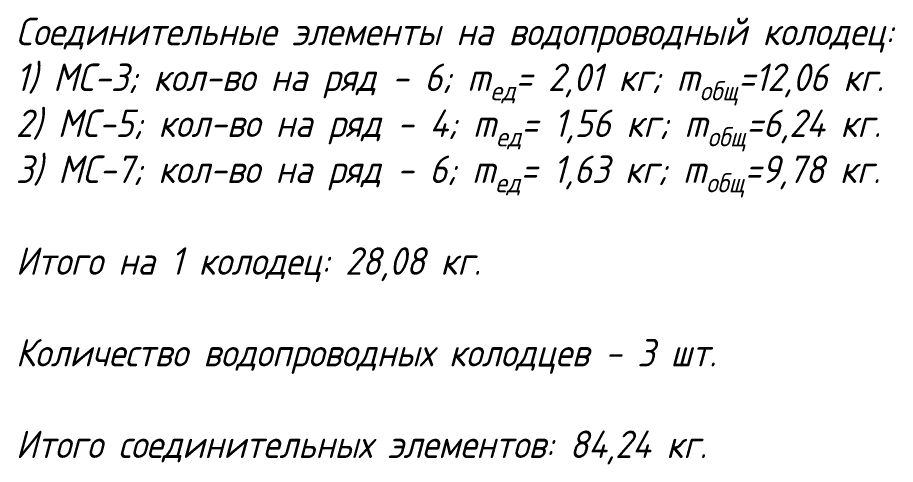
# Model space of a CAD drawing. Header units: millimetres. Extents: x 41756989 to 44740435, y 21258419 to 23626306.
# Drawn here: x 42673331 to 42713277, y 21653496 to 21673824 of the extents above; entities that cross this region are included whole.
import ezdxf

# ---------------------------------------------------------------- set-up
doc = ezdxf.new("R2010")
doc.units = ezdxf.units.MM
doc.styles.add('note', font='isocpeur.ttf', dxfattribs={"width": 0.9, "oblique": 15})

msp = doc.modelspace()

# ---------------------------------------------------------------- texts
at = {"insert": (42673250.224, 21673816.045), "char_height": 1250, "width": 71749.97335, "attachment_point": 1, "style": 'note'}
msp.add_mtext('\\A1;Соединительные элементы на водопроводный колодец:\\P1) МС-3; кол-во на ряд - 6; m{\\H0.7x;\\S^ ед;}= 2,01 кг; m{\\H0.7x;\\S^ общ;}=12,06 кг.\\P2) МС-5; кол-во на ряд - 4; m{\\H0.7x;\\S^ ед;\\H1.4286x;= 1,56 кг; }m{\\H0.7x;\\S^ общ;\\H1.4286x;=6,24 кг.\\P}3) МС-7; кол-во на ряд - 6; m{\\H0.7x;\\S^ ед;\\H1.4286x;= 1,63 кг; }m{\\H0.7x;\\S^ общ;\\H1.4286x;=9,78 кг.\\P\\PИтого на 1 колодец: 28,08 кг.\\P\\PКоличество водопроводных колодцев - 3 шт.\\P\\PИтого соединительных элементов: 84,24 кг.}', dxfattribs=at)

doc.saveas('drawing.dxf')
